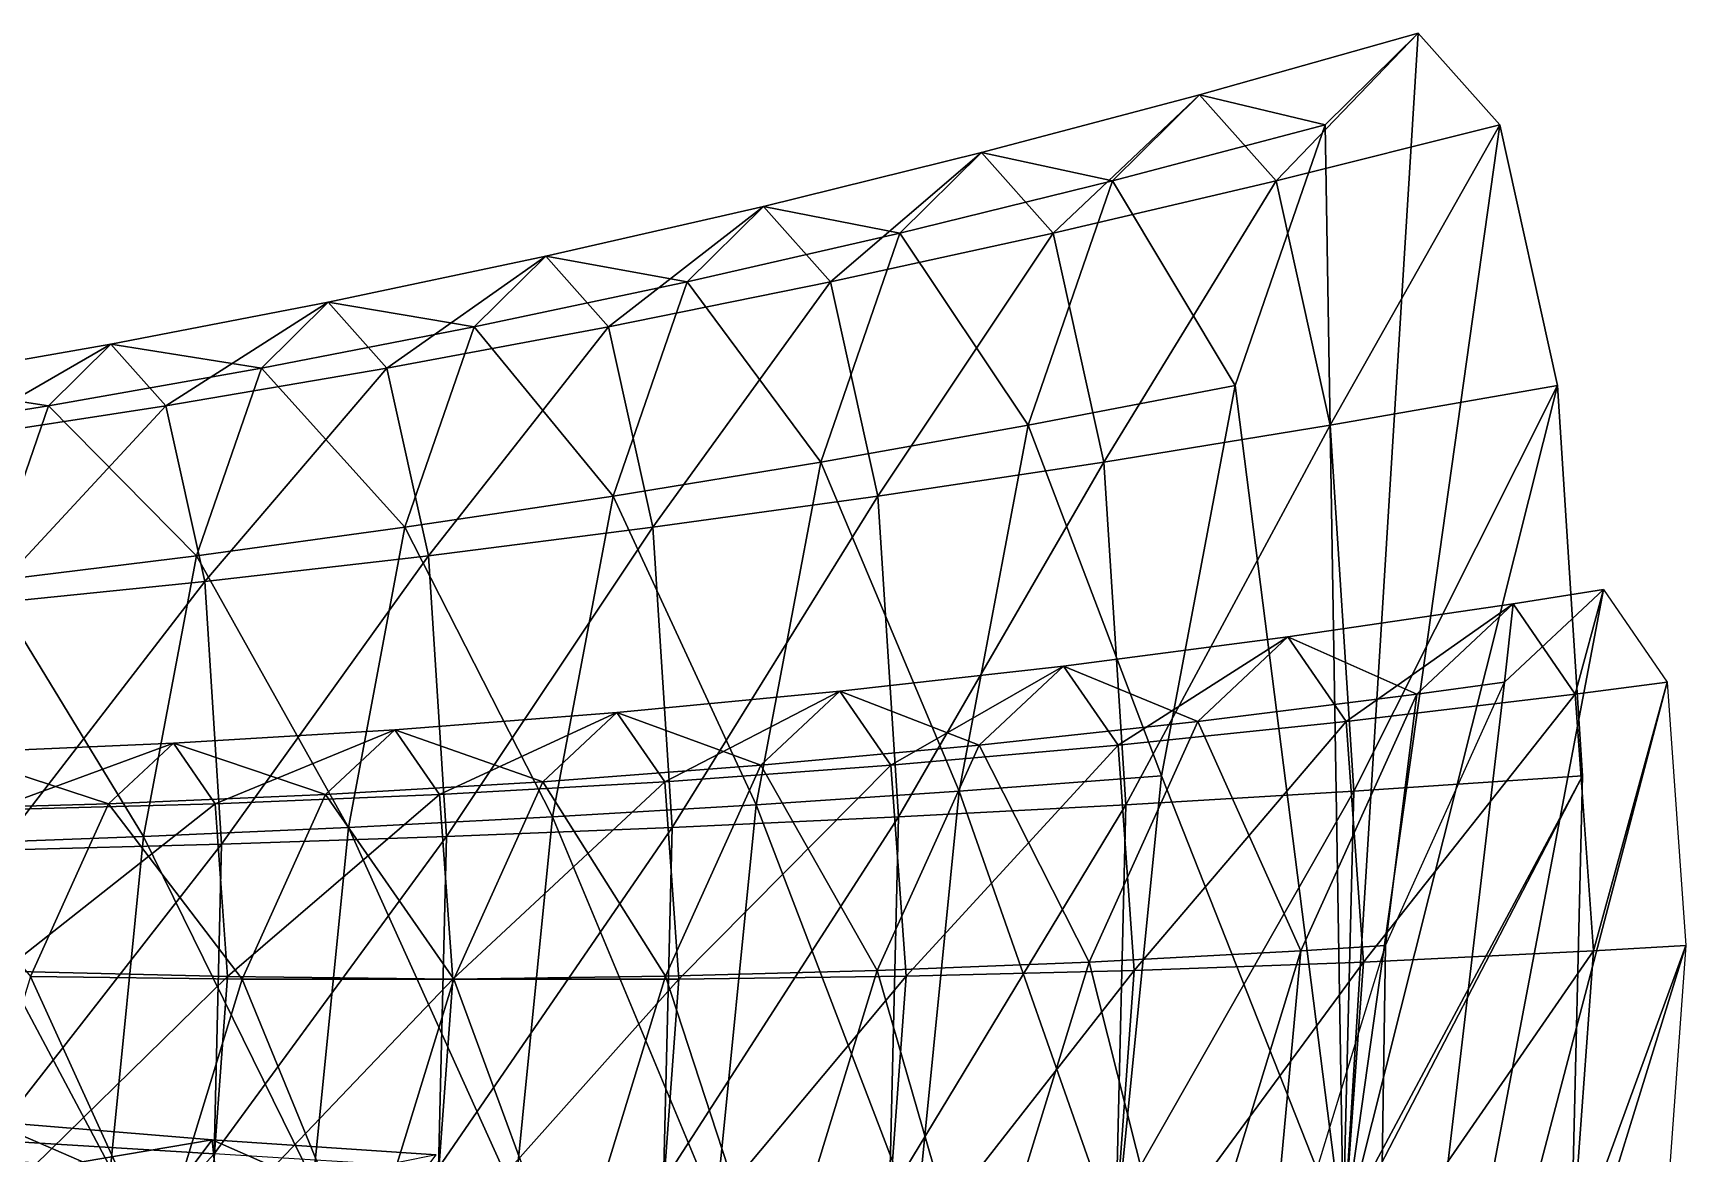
# Model space of a CAD drawing. Header units: metres. Extents: x 9079 to 9208, y 11521 to 11707.
# Drawn here: x 9149.82 to 9187.71, y 11680.86 to 11706.55 of the extents above; entities that cross this region are included whole.
import ezdxf

# ---------------------------------------------------------------- set-up
doc = ezdxf.new("R2010")
doc.units = ezdxf.units.M
for name, color, linetype in [('CONE_ST815GC33', 7, 'Continuous'), ('CONE_ST815GC34', 7, 'Continuous'), ('CONE_ST815GC37', 7, 'Continuous')]:
    doc.layers.add(name, color=color, linetype=linetype)

msp = doc.modelspace()

# ---------------------------------------------------------------- linework, layer by layer
at = {"layer": 'CONE_ST815GC33'}
for points in [[(9178.314, 11703.165, -197.244), (9176.562, 11705.132, -187.488), (9181.57, 11706.549, -186.524)], [(9176.562, 11705.132, -187.488), (9179.441, 11704.449, -176.165), (9181.57, 11706.549, -186.524)], [(9178.314, 11703.165, -197.244), (9181.57, 11706.549, -186.524), (9183.439, 11704.449, -196.933)], [(9181.57, 11706.549, -186.524), (9179.441, 11704.449, -176.165), (9179.441, 11704.449, -176.165)], [(9181.57, 11706.549, -186.524), (9179.441, 11704.449, -176.165), (9181.57, 11706.549, -186.524)], [(9179.86, 11678.971, -186.854), (9179.441, 11704.449, -176.165), (9181.57, 11706.549, -186.524)], [(9179.86, 11678.971, -186.854), (9181.57, 11706.549, -186.524), (9183.439, 11704.449, -196.933)], [(9183.439, 11704.449, -196.933), (9181.57, 11706.549, -186.524), (9181.57, 11706.549, -186.524)], [(9183.439, 11704.449, -196.933), (9181.57, 11706.549, -186.524), (9183.439, 11704.449, -196.933)], [(9173.201, 11701.965, -197.588), (9171.561, 11703.808, -188.451), (9176.562, 11705.132, -187.488)], [(9171.561, 11703.808, -188.451), (9174.567, 11703.165, -177.78), (9176.562, 11705.132, -187.488)], [(9173.201, 11701.965, -197.588), (9176.562, 11705.132, -187.488), (9178.314, 11703.165, -197.244)], [(9176.562, 11705.132, -187.488), (9174.567, 11703.165, -177.78), (9179.441, 11704.449, -176.165)], [(9174.567, 11703.165, -177.78), (9177.375, 11698.471, -167.434), (9179.441, 11704.449, -176.165)], [(9179.441, 11704.449, -176.165), (9177.375, 11698.471, -167.434), (9177.375, 11698.471, -167.434)], [(9179.441, 11704.449, -176.165), (9177.375, 11698.471, -167.434), (9179.441, 11704.449, -176.165)], [(9179.86, 11678.971, -186.854), (9177.375, 11698.471, -167.434), (9179.441, 11704.449, -176.165)], [(9179.555, 11697.562, -205.561), (9178.314, 11703.165, -197.244), (9183.439, 11704.449, -196.933)], [(9179.555, 11697.562, -205.561), (9183.439, 11704.449, -196.933), (9184.763, 11698.471, -205.808)], [(9179.86, 11678.971, -186.854), (9183.439, 11704.449, -196.933), (9184.763, 11698.471, -205.808)], [(9184.763, 11698.471, -205.808), (9183.439, 11704.449, -196.933), (9183.439, 11704.449, -196.933)], [(9184.763, 11698.471, -205.808), (9183.439, 11704.449, -196.933), (9184.763, 11698.471, -205.808)], [(9168.1, 11700.85, -197.965), (9166.565, 11702.575, -189.413), (9171.561, 11703.808, -188.451)], [(9166.565, 11702.575, -189.413), (9169.692, 11701.965, -179.359), (9171.561, 11703.808, -188.451)], [(9168.1, 11700.85, -197.965), (9171.561, 11703.808, -188.451), (9173.201, 11701.965, -197.588)], [(9171.561, 11703.808, -188.451), (9169.692, 11701.965, -179.359), (9174.567, 11703.165, -177.78)], [(9169.692, 11701.965, -179.359), (9172.631, 11697.562, -169.596), (9174.567, 11703.165, -177.78)], [(9174.567, 11703.165, -177.78), (9172.631, 11697.562, -169.596), (9177.375, 11698.471, -167.434)], [(9174.363, 11696.718, -205.377), (9173.201, 11701.965, -197.588), (9178.314, 11703.165, -197.244)], [(9174.363, 11696.718, -205.377), (9178.314, 11703.165, -197.244), (9179.555, 11697.562, -205.561)], [(9163.011, 11699.819, -198.376), (9161.574, 11701.433, -190.374), (9166.565, 11702.575, -189.413)], [(9161.574, 11701.433, -190.374), (9164.815, 11700.85, -180.902), (9166.565, 11702.575, -189.413)], [(9163.011, 11699.819, -198.376), (9166.565, 11702.575, -189.413), (9168.1, 11700.85, -197.965)], [(9166.565, 11702.575, -189.413), (9164.815, 11700.85, -180.902), (9169.692, 11701.965, -179.359)], [(9164.815, 11700.85, -180.902), (9167.879, 11696.718, -171.694), (9169.692, 11701.965, -179.359)], [(9169.692, 11701.965, -179.359), (9167.879, 11696.718, -171.694), (9172.631, 11697.562, -169.596)], [(9169.188, 11695.938, -205.256), (9168.1, 11700.85, -197.965), (9173.201, 11701.965, -197.588)], [(9169.188, 11695.938, -205.256), (9173.201, 11701.965, -197.588), (9174.363, 11696.718, -205.377)], [(9157.933, 11698.871, -198.82), (9156.589, 11700.381, -191.333), (9161.574, 11701.433, -190.374)], [(9156.589, 11700.381, -191.333), (9159.937, 11699.819, -182.41), (9161.574, 11701.433, -190.374)], [(9157.933, 11698.871, -198.82), (9161.574, 11701.433, -190.374), (9163.011, 11699.819, -198.376)], [(9161.574, 11701.433, -190.374), (9159.937, 11699.819, -182.41), (9164.815, 11700.85, -180.902)], [(9159.937, 11699.819, -182.41), (9163.118, 11695.938, -173.728), (9164.815, 11700.85, -180.902)], [(9164.029, 11695.223, -205.198), (9163.011, 11699.819, -198.376), (9168.1, 11700.85, -197.965)], [(9164.815, 11700.85, -180.902), (9163.118, 11695.938, -173.728), (9167.879, 11696.718, -171.694)], [(9164.029, 11695.223, -205.198), (9168.1, 11700.85, -197.965), (9169.188, 11695.938, -205.256)], [(9152.868, 11698.007, -199.296), (9151.61, 11699.42, -192.292), (9156.589, 11700.381, -191.333)], [(9151.61, 11699.42, -192.292), (9155.058, 11698.871, -183.883), (9156.589, 11700.381, -191.333)], [(9152.868, 11698.007, -199.296), (9156.589, 11700.381, -191.333), (9157.933, 11698.871, -198.82)], [(9156.589, 11700.381, -191.333), (9155.058, 11698.871, -183.883), (9159.937, 11699.819, -182.41)], [(9155.058, 11698.871, -183.883), (9158.349, 11695.223, -175.697), (9159.937, 11699.819, -182.41)], [(9158.886, 11694.572, -205.202), (9157.933, 11698.871, -198.82), (9163.011, 11699.819, -198.376)], [(9159.937, 11699.819, -182.41), (9158.349, 11695.223, -175.697), (9163.118, 11695.938, -173.728)], [(9158.886, 11694.572, -205.202), (9163.011, 11699.819, -198.376), (9164.029, 11695.223, -205.198)], [(9147.814, 11697.226, -199.806), (9146.636, 11698.548, -193.249), (9151.61, 11699.42, -192.292)], [(9146.636, 11698.548, -193.249), (9150.177, 11698.007, -185.321), (9151.61, 11699.42, -192.292)], [(9147.814, 11697.226, -199.806), (9151.61, 11699.42, -192.292), (9152.868, 11698.007, -199.296)], [(9151.61, 11699.42, -192.292), (9150.177, 11698.007, -185.321), (9155.058, 11698.871, -183.883)], [(9146.636, 11698.548, -193.249), (9145.295, 11697.226, -186.724), (9150.177, 11698.007, -185.321)], [(9150.177, 11698.007, -185.321), (9153.572, 11694.572, -177.603), (9155.058, 11698.871, -183.883)], [(9153.759, 11693.984, -205.268), (9152.868, 11698.007, -199.296), (9157.933, 11698.871, -198.82)], [(9155.058, 11698.871, -183.883), (9153.572, 11694.572, -177.603), (9158.349, 11695.223, -175.697)], [(9153.759, 11693.984, -205.268), (9157.933, 11698.871, -198.82), (9158.886, 11694.572, -205.202)], [(9172.631, 11697.562, -169.596), (9175.688, 11689.525, -161.659), (9177.375, 11698.471, -167.434)], [(9177.375, 11698.471, -167.434), (9175.688, 11689.525, -161.659), (9175.688, 11689.525, -161.659)], [(9177.375, 11698.471, -167.434), (9175.688, 11689.525, -161.659), (9177.375, 11698.471, -167.434)], [(9179.86, 11678.971, -186.854), (9175.688, 11689.525, -161.659), (9177.375, 11698.471, -167.434)], [(9180.096, 11689.177, -211.174), (9179.555, 11697.562, -205.561), (9184.763, 11698.471, -205.808)], [(9179.86, 11678.971, -186.854), (9184.763, 11698.471, -205.808), (9185.34, 11689.525, -211.797)], [(9180.096, 11689.177, -211.174), (9184.763, 11698.471, -205.808), (9185.34, 11689.525, -211.797)], [(9185.34, 11689.525, -211.797), (9184.763, 11698.471, -205.808), (9184.763, 11698.471, -205.808)], [(9185.34, 11689.525, -211.797), (9184.763, 11698.471, -205.808), (9185.34, 11689.525, -211.797)], [(9145.295, 11697.226, -186.724), (9148.787, 11693.984, -179.445), (9150.177, 11698.007, -185.321)], [(9148.647, 11693.46, -205.396), (9147.814, 11697.226, -199.806), (9152.868, 11698.007, -199.296)], [(9148.647, 11693.46, -205.396), (9152.868, 11698.007, -199.296), (9153.759, 11693.984, -205.268)], [(9150.177, 11698.007, -185.321), (9148.787, 11693.984, -179.445), (9153.572, 11694.572, -177.603)], [(9167.879, 11696.718, -171.694), (9171.05, 11689.177, -164.184), (9172.631, 11697.562, -169.596)], [(9172.631, 11697.562, -169.596), (9171.05, 11689.177, -164.184), (9175.688, 11689.525, -161.659)], [(9174.87, 11688.865, -210.634), (9174.363, 11696.718, -205.377), (9179.555, 11697.562, -205.561)], [(9174.87, 11688.865, -210.634), (9179.555, 11697.562, -205.561), (9180.096, 11689.177, -211.174)], [(9163.118, 11695.938, -173.728), (9166.398, 11688.865, -166.625), (9167.879, 11696.718, -171.694)], [(9167.879, 11696.718, -171.694), (9166.398, 11688.865, -166.625), (9171.05, 11689.177, -164.184)], [(9169.662, 11688.587, -210.177), (9169.188, 11695.938, -205.256), (9174.363, 11696.718, -205.377)], [(9169.662, 11688.587, -210.177), (9174.363, 11696.718, -205.377), (9174.87, 11688.865, -210.634)], [(9158.349, 11695.223, -175.697), (9161.732, 11688.587, -168.983), (9163.118, 11695.938, -173.728)], [(9163.118, 11695.938, -173.728), (9161.732, 11688.587, -168.983), (9166.398, 11688.865, -166.625)], [(9164.473, 11688.345, -209.802), (9164.029, 11695.223, -205.198), (9169.188, 11695.938, -205.256)], [(9164.473, 11688.345, -209.802), (9169.188, 11695.938, -205.256), (9169.662, 11688.587, -210.177)], [(9153.572, 11694.572, -177.603), (9157.052, 11688.345, -171.258), (9158.349, 11695.223, -175.697)], [(9158.349, 11695.223, -175.697), (9157.052, 11688.345, -171.258), (9161.732, 11688.587, -168.983)], [(9159.301, 11688.137, -209.51), (9158.886, 11694.572, -205.202), (9164.029, 11695.223, -205.198)], [(9159.301, 11688.137, -209.51), (9164.029, 11695.223, -205.198), (9164.473, 11688.345, -209.802)], [(9148.787, 11693.984, -179.445), (9152.359, 11688.137, -173.449), (9153.572, 11694.572, -177.603)], [(9153.572, 11694.572, -177.603), (9152.359, 11688.137, -173.449), (9157.052, 11688.345, -171.258)], [(9154.147, 11687.964, -209.298), (9153.759, 11693.984, -205.268), (9158.886, 11694.572, -205.202)], [(9154.147, 11687.964, -209.298), (9158.886, 11694.572, -205.202), (9159.301, 11688.137, -209.51)], [(9148.787, 11693.984, -179.445), (9147.652, 11687.964, -175.559), (9152.359, 11688.137, -173.449)], [(9149.011, 11687.825, -209.168), (9148.647, 11693.46, -205.396), (9153.759, 11693.984, -205.268)], [(9149.011, 11687.825, -209.168), (9153.759, 11693.984, -205.268), (9154.147, 11687.964, -209.298)], [(9171.05, 11689.177, -164.184), (9174.636, 11678.971, -159.719), (9175.688, 11689.525, -161.659)], [(9175.688, 11689.525, -161.659), (9174.636, 11678.971, -159.719), (9174.636, 11678.971, -159.719)], [(9175.688, 11689.525, -161.659), (9174.636, 11678.971, -159.719), (9175.688, 11689.525, -161.659)], [(9179.86, 11678.971, -186.854), (9174.636, 11678.971, -159.719), (9175.688, 11689.525, -161.659)], [(9179.855, 11679.286, -213.227), (9180.096, 11689.177, -211.174), (9185.34, 11689.525, -211.797)], [(9179.855, 11679.286, -213.227), (9185.34, 11689.525, -211.797), (9185.083, 11678.971, -213.988)], [(9179.86, 11678.971, -186.854), (9185.34, 11689.525, -211.797), (9185.083, 11678.971, -213.988)], [(9185.083, 11678.971, -213.988), (9185.34, 11689.525, -211.797), (9185.34, 11689.525, -211.797)], [(9185.083, 11678.971, -213.988), (9185.34, 11689.525, -211.797), (9185.083, 11678.971, -213.988)], [(9166.398, 11688.865, -166.625), (9170.064, 11679.286, -162.366), (9171.05, 11689.177, -164.184)], [(9171.05, 11689.177, -164.184), (9170.064, 11679.286, -162.366), (9174.636, 11678.971, -159.719)], [(9174.645, 11679.601, -212.557), (9174.87, 11688.865, -210.634), (9180.096, 11689.177, -211.174)], [(9174.645, 11679.601, -212.557), (9180.096, 11689.177, -211.174), (9179.855, 11679.286, -213.227)], [(9161.732, 11688.587, -168.983), (9165.474, 11679.601, -164.923), (9166.398, 11688.865, -166.625)], [(9166.398, 11688.865, -166.625), (9165.474, 11679.601, -164.923), (9170.064, 11679.286, -162.366)], [(9169.451, 11679.916, -211.977), (9169.662, 11688.587, -210.177), (9174.87, 11688.865, -210.634)], [(9169.451, 11679.916, -211.977), (9174.87, 11688.865, -210.634), (9174.645, 11679.601, -212.557)], [(9152.359, 11688.137, -173.449), (9156.243, 11680.232, -169.767), (9157.052, 11688.345, -171.258)], [(9157.052, 11688.345, -171.258), (9156.243, 11680.232, -169.767), (9160.868, 11679.916, -167.389)], [(9157.052, 11688.345, -171.258), (9160.868, 11679.916, -167.389), (9161.732, 11688.587, -168.983)], [(9159.116, 11680.547, -211.086), (9159.301, 11688.137, -209.51), (9164.473, 11688.345, -209.802)], [(9159.116, 11680.547, -211.086), (9164.473, 11688.345, -209.802), (9164.275, 11680.232, -211.487)], [(9161.732, 11688.587, -168.983), (9160.868, 11679.916, -167.389), (9165.474, 11679.601, -164.923)], [(9164.275, 11680.232, -211.487), (9164.473, 11688.345, -209.802), (9169.662, 11688.587, -210.177)], [(9164.275, 11680.232, -211.487), (9169.662, 11688.587, -210.177), (9169.451, 11679.916, -211.977)], [(9147.652, 11687.964, -175.559), (9146.944, 11680.862, -174.254), (9151.602, 11680.547, -172.055)], [(9147.652, 11687.964, -175.559), (9151.602, 11680.547, -172.055), (9152.359, 11688.137, -173.449)], [(9148.849, 11681.177, -210.549), (9149.011, 11687.825, -209.168), (9154.147, 11687.964, -209.298)], [(9148.849, 11681.177, -210.549), (9154.147, 11687.964, -209.298), (9153.974, 11680.862, -210.773)], [(9152.359, 11688.137, -173.449), (9151.602, 11680.547, -172.055), (9156.243, 11680.232, -169.767)], [(9153.974, 11680.862, -210.773), (9154.147, 11687.964, -209.298), (9159.301, 11688.137, -209.51)], [(9153.974, 11680.862, -210.773), (9159.301, 11688.137, -209.51), (9159.116, 11680.547, -211.086)], [(9148.187, 11674.529, -209.327), (9148.849, 11681.177, -210.549), (9153.974, 11680.862, -210.773)]]:
    msp.add_3dface(points, dxfattribs=at)
at = {"layer": 'CONE_ST815GC34'}
for points in [[(9180.525, 11665.954, -188.528), (9185.816, 11693.794, -187.607), (9187.275, 11691.675, -198.366)], [(9180.525, 11665.954, -188.528), (9183.55, 11691.675, -176.988), (9185.816, 11693.794, -187.607)], [(9183.747, 11693.466, -187.967), (9183.55, 11691.675, -176.988), (9185.816, 11693.794, -187.607)], [(9185.169, 11691.4, -198.453), (9183.747, 11693.466, -187.967), (9185.816, 11693.794, -187.607)], [(9185.169, 11691.4, -198.453), (9185.816, 11693.794, -187.607), (9187.275, 11691.675, -198.366)], [(9179.92, 11690.773, -198.694), (9178.586, 11692.709, -188.866), (9183.747, 11693.466, -187.967)], [(9178.586, 11692.709, -188.866), (9181.539, 11691.4, -177.618), (9183.747, 11693.466, -187.967)], [(9179.92, 11690.773, -198.694), (9183.747, 11693.466, -187.967), (9185.169, 11691.4, -198.453)], [(9183.747, 11693.466, -187.967), (9181.539, 11691.4, -177.618), (9183.55, 11691.675, -176.988)], [(9174.692, 11690.23, -198.967), (9173.443, 11692.043, -189.762), (9178.586, 11692.709, -188.866)], [(9173.443, 11692.043, -189.762), (9176.517, 11690.773, -179.167), (9178.586, 11692.709, -188.866)], [(9174.692, 11690.23, -198.967), (9178.586, 11692.709, -188.866), (9179.92, 11690.773, -198.694)], [(9178.586, 11692.709, -188.866), (9176.517, 11690.773, -179.167), (9181.539, 11691.4, -177.618)], [(9169.486, 11689.77, -199.271), (9168.317, 11691.467, -190.656), (9173.443, 11692.043, -189.762)], [(9168.317, 11691.467, -190.656), (9171.505, 11690.23, -180.678), (9173.443, 11692.043, -189.762)], [(9169.486, 11689.77, -199.271), (9173.443, 11692.043, -189.762), (9174.692, 11690.23, -198.967)], [(9173.443, 11692.043, -189.762), (9171.505, 11690.23, -180.678), (9176.517, 11690.773, -179.167)], [(9164.302, 11689.392, -199.607), (9163.208, 11690.98, -191.546), (9168.317, 11691.467, -190.656)], [(9163.208, 11690.98, -191.546), (9166.503, 11689.77, -182.153), (9168.317, 11691.467, -190.656)], [(9164.302, 11689.392, -199.607), (9168.317, 11691.467, -190.656), (9169.486, 11689.77, -199.271)], [(9168.317, 11691.467, -190.656), (9166.503, 11689.77, -182.153), (9171.505, 11690.23, -180.678)], [(9176.517, 11690.773, -179.167), (9178.882, 11685.519, -168.981), (9181.539, 11691.4, -177.618)], [(9181.539, 11691.4, -177.618), (9178.882, 11685.519, -168.981), (9180.825, 11685.64, -168.126)], [(9180.314, 11685.261, -207.153), (9179.92, 11690.773, -198.694), (9185.169, 11691.4, -198.453)], [(9180.314, 11685.261, -207.153), (9185.169, 11691.4, -198.453), (9185.59, 11685.519, -207.48)], [(9180.525, 11665.954, -188.528), (9187.275, 11691.675, -198.366), (9187.707, 11685.64, -207.627)], [(9180.525, 11665.954, -188.528), (9180.825, 11685.64, -168.126), (9183.55, 11691.675, -176.988)], [(9181.539, 11691.4, -177.618), (9180.825, 11685.64, -168.126), (9183.55, 11691.675, -176.988)], [(9185.59, 11685.519, -207.48), (9185.169, 11691.4, -198.453), (9187.275, 11691.675, -198.366)], [(9185.59, 11685.519, -207.48), (9187.275, 11691.675, -198.366), (9187.707, 11685.64, -207.627)], [(9159.139, 11689.097, -199.975), (9158.116, 11690.583, -192.433), (9163.208, 11690.98, -191.546)], [(9158.116, 11690.583, -192.433), (9161.511, 11689.392, -183.59), (9163.208, 11690.98, -191.546)], [(9159.139, 11689.097, -199.975), (9163.208, 11690.98, -191.546), (9164.302, 11689.392, -199.607)], [(9163.208, 11690.98, -191.546), (9161.511, 11689.392, -183.59), (9166.503, 11689.77, -182.153)], [(9153.998, 11688.884, -200.374), (9153.04, 11690.274, -193.317), (9158.116, 11690.583, -192.433)], [(9153.04, 11690.274, -193.317), (9156.528, 11689.097, -184.99), (9158.116, 11690.583, -192.433)], [(9153.998, 11688.884, -200.374), (9158.116, 11690.583, -192.433), (9159.139, 11689.097, -199.975)], [(9158.116, 11690.583, -192.433), (9156.528, 11689.097, -184.99), (9161.511, 11689.392, -183.59)], [(9171.505, 11690.23, -180.678), (9174.028, 11685.261, -171.072), (9176.517, 11690.773, -179.167)], [(9176.517, 11690.773, -179.167), (9174.028, 11685.261, -171.072), (9178.882, 11685.519, -168.981)], [(9175.061, 11685.068, -206.889), (9174.692, 11690.23, -198.967), (9179.92, 11690.773, -198.694)], [(9175.061, 11685.068, -206.889), (9179.92, 11690.773, -198.694), (9180.314, 11685.261, -207.153)], [(9148.878, 11688.752, -200.804), (9147.982, 11690.053, -194.199), (9153.04, 11690.274, -193.317)], [(9147.982, 11690.053, -194.199), (9151.555, 11688.884, -186.353), (9153.04, 11690.274, -193.317)], [(9148.878, 11688.752, -200.804), (9153.04, 11690.274, -193.317), (9153.998, 11688.884, -200.374)], [(9153.04, 11690.274, -193.317), (9151.555, 11688.884, -186.353), (9156.528, 11689.097, -184.99)], [(9166.503, 11689.77, -182.153), (9169.174, 11685.068, -173.097), (9171.505, 11690.23, -180.678)], [(9171.505, 11690.23, -180.678), (9169.174, 11685.068, -173.097), (9174.028, 11685.261, -171.072)], [(9169.832, 11684.938, -206.687), (9169.486, 11689.77, -199.271), (9174.692, 11690.23, -198.967)], [(9169.832, 11684.938, -206.687), (9174.692, 11690.23, -198.967), (9175.061, 11685.068, -206.889)], [(9147.982, 11690.053, -194.199), (9146.591, 11688.752, -187.68), (9151.555, 11688.884, -186.353)], [(9161.511, 11689.392, -183.59), (9164.321, 11684.938, -175.056), (9166.503, 11689.77, -182.153)], [(9164.625, 11684.871, -206.546), (9164.302, 11689.392, -199.607), (9169.486, 11689.77, -199.271)], [(9166.503, 11689.77, -182.153), (9164.321, 11684.938, -175.056), (9169.174, 11685.068, -173.097)], [(9164.625, 11684.871, -206.546), (9169.486, 11689.77, -199.271), (9169.832, 11684.938, -206.687)], [(9151.555, 11688.884, -186.353), (9154.617, 11684.867, -178.778), (9156.528, 11689.097, -184.99)], [(9154.281, 11684.926, -206.448), (9153.998, 11688.884, -200.374), (9159.139, 11689.097, -199.975)], [(9154.281, 11684.926, -206.448), (9159.139, 11689.097, -199.975), (9159.442, 11684.867, -206.467)], [(9156.528, 11689.097, -184.99), (9154.617, 11684.867, -178.778), (9159.468, 11684.871, -176.95)], [(9156.528, 11689.097, -184.99), (9159.468, 11684.871, -176.95), (9161.511, 11689.392, -183.59)], [(9159.442, 11684.867, -206.467), (9159.139, 11689.097, -199.975), (9164.302, 11689.392, -199.607)], [(9159.442, 11684.867, -206.467), (9164.302, 11689.392, -199.607), (9164.625, 11684.871, -206.546)], [(9161.511, 11689.392, -183.59), (9159.468, 11684.871, -176.95), (9164.321, 11684.938, -175.056)], [(9146.591, 11688.752, -187.68), (9149.767, 11684.926, -180.541), (9151.555, 11688.884, -186.353)], [(9149.143, 11685.048, -206.49), (9148.878, 11688.752, -200.804), (9153.998, 11688.884, -200.374)], [(9149.143, 11685.048, -206.49), (9153.998, 11688.884, -200.374), (9154.281, 11684.926, -206.448)], [(9151.555, 11688.884, -186.353), (9149.767, 11684.926, -180.541), (9154.617, 11684.867, -178.778)], [(9178.882, 11685.519, -168.981), (9178.053, 11676.608, -162.37), (9180.825, 11685.64, -168.126)], [(9180.525, 11665.954, -188.528), (9178.053, 11676.608, -162.37), (9180.825, 11685.64, -168.126)], [(9180.525, 11665.954, -188.528), (9187.707, 11685.64, -207.627), (9187.046, 11676.608, -213.981)], [(9184.946, 11676.716, -213.672), (9185.59, 11685.519, -207.48), (9187.707, 11685.64, -207.627)], [(9184.946, 11676.716, -213.672), (9187.707, 11685.64, -207.627), (9187.046, 11676.608, -213.981)], [(9169.174, 11685.068, -173.097), (9171.496, 11677.012, -165.815), (9174.028, 11685.261, -171.072)], [(9174.028, 11685.261, -171.072), (9171.496, 11677.012, -165.815), (9176.181, 11676.716, -163.371)], [(9174.028, 11685.261, -171.072), (9176.181, 11676.716, -163.371), (9178.882, 11685.519, -168.981)], [(9174.496, 11677.341, -212.325), (9175.061, 11685.068, -206.889), (9180.314, 11685.261, -207.153)], [(9174.496, 11677.341, -212.325), (9180.314, 11685.261, -207.153), (9179.71, 11677.012, -212.957)], [(9178.882, 11685.519, -168.981), (9176.181, 11676.716, -163.371), (9178.053, 11676.608, -162.37)], [(9179.71, 11677.012, -212.957), (9180.314, 11685.261, -207.153), (9185.59, 11685.519, -207.48)], [(9179.71, 11677.012, -212.957), (9185.59, 11685.519, -207.48), (9184.946, 11676.716, -213.672)], [(9149.767, 11684.926, -180.541), (9147.95, 11679.003, -176.766), (9152.675, 11678.536, -174.743)], [(9148.737, 11679.503, -210.39), (9149.143, 11685.048, -206.49), (9154.281, 11684.926, -206.448)], [(9148.737, 11679.503, -210.39), (9154.281, 11684.926, -206.448), (9153.847, 11679.003, -210.615)], [(9149.767, 11684.926, -180.541), (9152.675, 11678.536, -174.743), (9154.617, 11684.867, -178.778)], [(9153.847, 11679.003, -210.615), (9154.281, 11684.926, -206.448), (9159.442, 11684.867, -206.467)], [(9159.468, 11684.871, -176.95), (9162.101, 11677.705, -170.447), (9164.321, 11684.938, -175.056)], [(9164.321, 11684.938, -175.056), (9162.101, 11677.705, -170.447), (9166.803, 11677.341, -168.173)], [(9164.13, 11678.104, -211.307), (9164.625, 11684.871, -206.546), (9169.832, 11684.938, -206.687)], [(9164.13, 11678.104, -211.307), (9169.832, 11684.938, -206.687), (9169.302, 11677.705, -211.775)], [(9164.321, 11684.938, -175.056), (9166.803, 11677.341, -168.173), (9169.174, 11685.068, -173.097)], [(9169.174, 11685.068, -173.097), (9166.803, 11677.341, -168.173), (9171.496, 11677.012, -165.815)], [(9169.302, 11677.705, -211.775), (9169.832, 11684.938, -206.687), (9175.061, 11685.068, -206.889)], [(9169.302, 11677.705, -211.775), (9175.061, 11685.068, -206.889), (9174.496, 11677.341, -212.325)], [(9154.617, 11684.867, -178.778), (9152.675, 11678.536, -174.743), (9157.392, 11678.104, -172.637)], [(9153.847, 11679.003, -210.615), (9159.442, 11684.867, -206.467), (9158.978, 11678.536, -210.92)], [(9154.617, 11684.867, -178.778), (9157.392, 11678.104, -172.637), (9159.468, 11684.871, -176.95)], [(9159.468, 11684.871, -176.95), (9157.392, 11678.104, -172.637), (9162.101, 11677.705, -170.447)], [(9158.978, 11678.536, -210.92), (9159.442, 11684.867, -206.467), (9164.625, 11684.871, -206.546)], [(9158.978, 11678.536, -210.92), (9164.625, 11684.871, -206.546), (9164.13, 11678.104, -211.307)]]:
    msp.add_3dface(points, dxfattribs=at)
at = {"layer": 'CONE_ST815GC37'}
for points in [[(9148.825, 11681.607, -200.25), (9147.872, 11680.348, -193.645), (9152.912, 11679.837, -192.777)], [(9148.957, 11680.348, -206.922), (9148.825, 11681.607, -200.25), (9153.93, 11681.183, -199.833)], [(9148.825, 11681.607, -200.25), (9152.912, 11679.837, -192.777), (9153.93, 11681.183, -199.833)], [(9148.957, 11680.348, -206.922), (9153.93, 11681.183, -199.833), (9154.071, 11679.837, -206.961)], [(9153.93, 11681.183, -199.833), (9152.912, 11679.837, -192.777), (9157.975, 11679.406, -191.872)], [(9154.071, 11679.837, -206.961), (9153.93, 11681.183, -199.833), (9159.063, 11680.844, -199.414)], [(9153.93, 11681.183, -199.833), (9157.975, 11679.406, -191.872), (9159.063, 11680.844, -199.414)]]:
    msp.add_3dface(points, dxfattribs=at)

doc.saveas('drawing.dxf')
